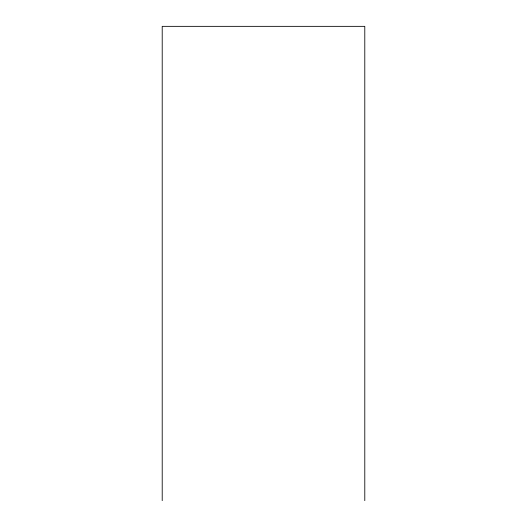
<?xml version="1.0" encoding="UTF-8"?>
<svg xmlns="http://www.w3.org/2000/svg" width="527" height="527" viewBox="0 0 527 527"><rect width="100%" height="100%" fill="white"/><g stroke="black" fill="none" stroke-linecap="round" stroke-linejoin="round"><path stroke-width="0.79" d="M364.789 500.65L364.789 26.35L162.211 26.35L162.211 500.65"/></g></svg>
